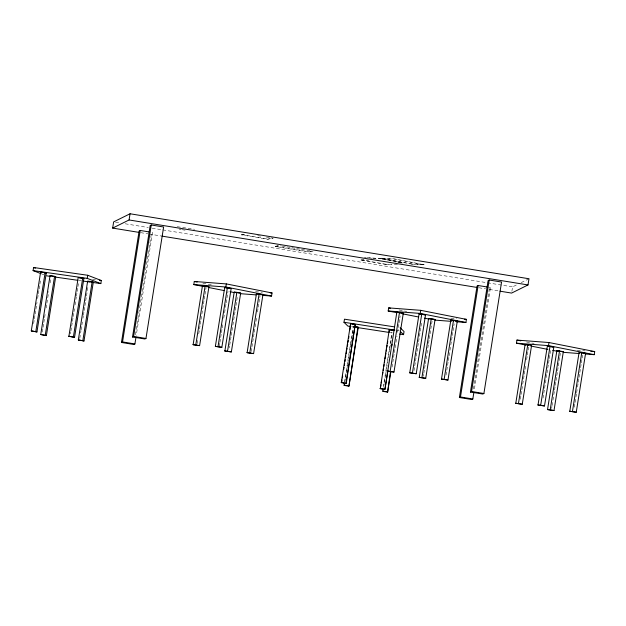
<?xml version="1.0" encoding="UTF-8"?>
<svg xmlns="http://www.w3.org/2000/svg" width="626" height="626" viewBox="0 0 626 626"><rect width="100%" height="100%" fill="white"/><g stroke="black" fill="none" stroke-linecap="round" stroke-linejoin="round"><path stroke-width="0.47" stroke-dasharray="3.13 2.35" d="M33.655 323.587L34.266 319.73M34.422 318.767L35.033 314.909M35.181 313.947L35.792 310.089M35.948 309.127L36.558 305.269M36.707 304.299L37.012 302.374M37.623 298.516L38.241 294.658M38.389 293.696L39 289.838M39.156 288.876L39.767 285.018M39.915 284.048L40.526 280.19M42.333 332.054L42.944 328.196M43.092 327.234L43.703 323.376M43.859 322.413L44.469 318.556M44.618 317.585L45.236 313.728M46.152 307.945L46.762 304.087M46.911 303.125L48.742 291.552M50.119 282.866L50.729 279.008M70.488 333.807L70.793 331.882M70.949 330.911L71.56 327.062M71.708 326.091L72.319 322.233M72.475 321.271L73.085 317.413M73.242 316.451L73.852 312.593M74.001 311.631L74.463 308.735M75.073 304.878L76.294 297.162M76.45 296.2L77.061 292.342M77.209 291.372L77.82 287.514M77.976 286.551L78.43 283.656M79.776 338.416L80.997 330.7M81.153 329.738L81.763 325.88M81.912 324.91L82.374 322.022M82.984 318.165L83.289 316.232M83.446 315.269L84.056 311.412M84.205 310.449L84.815 306.591M84.972 305.621L85.582 301.763M85.731 300.801L86.341 296.943M86.498 295.981L88.023 286.34M135.349 334.863L151.476 233.013L152.564 232.473L136.272 335.293M197.245 343.502L197.855 339.644M198.771 333.861L199.381 330.004M199.537 329.033L200.148 325.176M200.297 324.213L200.907 320.355M201.063 319.393L202.589 309.745M202.746 308.782L203.356 304.925M203.505 303.962L204.115 300.104M204.272 299.142L204.882 295.284M205.031 294.314L205.649 290.456M205.797 289.494L206.103 287.569M219.327 346.162L219.789 343.267M219.937 342.305L220.555 338.447M220.704 337.484L221.314 333.627M221.471 332.656L222.081 328.799M222.23 327.836L222.84 323.978M223.756 318.196L226.049 303.727M226.205 302.765L226.815 298.907M226.964 297.937L227.574 294.079M227.731 293.117L228.036 291.192M271.152 237.864L273.085 238.185L267.568 239.242L241.55 234.891L244.359 234.054M229.304 347.86L229.609 345.928M229.758 344.965L230.368 341.107M230.525 340.145L231.135 336.287M231.291 335.325L231.902 331.467M232.05 330.497L233.576 320.856M233.733 319.894L234.343 316.036M234.492 315.066L235.11 311.208M235.259 310.246L235.869 306.388M236.025 305.425L236.636 301.568M236.785 300.605L237.395 296.747M267.568 239.242L273.132 237.872M251.237 351.483L251.848 347.626M251.996 346.663L252.607 342.805M252.763 341.835L253.374 337.977M253.522 337.015L254.14 333.157M254.289 332.195L256.582 317.726M257.497 311.944L258.108 308.086M258.264 307.116L258.874 303.258M259.023 302.295L259.634 298.438M259.79 297.475L260.095 295.542M313.031 251.237L308.908 252.075L275.213 246.448L279.392 245.306M308.908 252.075L311.435 251.261M397.416 264.508L385.749 264.501L360.975 260.08L363.949 259.767M344.441 382.228L353.299 326.295L353.314 328.54M344.918 381.578L345.372 378.683M345.529 377.721L346.139 373.863M346.288 372.9L346.898 369.043M347.054 368.08L347.665 364.222M347.821 363.252L350.873 343.964M351.029 343.001L351.64 339.143M351.789 338.181L352.399 334.323M352.555 333.361L353.166 329.503M381.594 258.452L394.145 258.788L424.131 264.767L411.626 264.117L381.594 258.452L394.098 259.101L424.131 264.767M372.822 258.311L382.267 258.828L402.659 263.006M385.749 264.501L391.633 264.195M383.261 387.212L391.97 332.242M383.894 385.6L384.2 383.675M384.348 382.705L384.959 378.847M385.115 377.885L385.726 374.027M385.874 373.065L386.492 369.207M386.641 368.245L389.701 348.956M389.849 347.986L390.46 344.136M390.616 343.165L391.227 339.308M391.375 338.345L391.986 334.487M392.079 367.024L392.69 363.166M392.846 362.196L393.457 358.338M393.605 357.376L394.216 353.518M394.372 352.555L394.983 348.698M395.139 347.735L396.97 336.162M397.58 332.304L398.191 328.447M398.347 327.476L398.958 323.619M399.106 322.656L399.717 318.798M399.873 317.836L400.178 315.911M411.626 264.117L424.178 264.454M414.013 370.647L414.623 366.789M414.78 365.819L415.39 361.961M415.539 360.999L416.149 357.141M416.306 356.178L416.916 352.321M417.072 351.358L417.683 347.5M417.832 346.53L418.442 342.672M418.598 341.71L420.124 332.07M420.273 331.099L420.891 327.241M421.04 326.279L421.65 322.421M423.372 376.203L423.677 374.27M423.833 373.307L424.444 369.45M424.6 368.487L425.21 364.629M425.359 363.659L425.97 359.801M426.126 358.839L428.419 344.37M428.567 343.408L429.178 339.55M429.334 338.588L429.945 334.73M430.093 333.768L430.704 329.91M430.86 328.94L431.47 325.082M431.627 324.119L432.081 321.232M446.072 374.997L446.682 371.14M446.839 370.177L447.449 366.32M447.598 365.357L448.208 361.499M448.365 360.537L448.975 356.679M449.124 355.709L451.416 341.248M451.573 340.278L452.183 336.42M452.332 335.458L452.942 331.6M453.099 330.638L453.709 326.78M453.858 325.817L454.171 323.885M473.436 388.949L489.415 288.054L490.494 287.522L474.211 390.334M511.888 291.309L512.584 286.88L516.904 284.744M520.355 399.224L520.973 395.366M521.122 394.403L521.732 390.546M521.888 389.583L523.414 379.935M523.563 378.973L524.173 375.115M524.33 374.152L524.94 370.295M525.097 369.324L525.707 365.467M526.622 359.684L527.233 355.826M527.382 354.864L527.992 351.006M528.148 350.036L528.61 347.148M543.055 398.026L543.665 394.169M543.822 393.206L544.432 389.349M544.581 388.378L546.874 373.918M547.03 372.947L547.64 369.09M547.789 368.127L548.399 364.269M548.556 363.307L549.166 359.449M549.315 358.487L549.925 354.629M550.082 353.659L550.692 349.801M551.655 408.402L551.96 406.47M552.109 405.507L554.401 391.047M554.558 390.076L555.168 386.219M555.317 385.256L555.927 381.398M556.084 380.436L556.694 376.578M556.843 375.616L557.453 371.758M557.61 370.788L558.22 366.93M558.376 365.967L559.746 357.29M559.902 356.327L560.513 352.469M574.347 407.205L574.958 403.347M575.114 402.385L576.483 393.699M576.64 392.737L577.407 387.917M577.555 386.954L578.166 383.096M578.322 382.126L578.933 378.268M579.081 377.306L579.692 373.448M579.848 372.486L580.458 368.628M580.615 367.665L581.225 363.808M581.374 362.837L581.984 358.98M582.141 358.017L582.595 355.122M521.223 282.608L528.993 278.758M275.213 246.448L279.345 245.611L281.27 245.932M241.55 234.891L246.151 234.007M360.975 260.08L368.761 260.08M255.549 291.708L262.341 292.225M450.9 318.196L456.722 318.634M577.235 350.247L584.997 350.842M364.41 257.255L366.296 257.419M367.235 257.505L382.267 258.828M369.066 257.982L371.883 258.225M397.964 262.591L401.72 262.92M92.617 279.266L95.512 279.681M78.586 280.417L81.49 280.831M177.26 226.706L194.569 229.265M179.286 229.304L181.211 229.593M182.174 229.734L185.053 230.157M397.322 330.52L399.239 330.81M351.71 326.67L353.627 326.968M390.115 332.578L392.032 332.875M115.575 222.214L120.388 222.997M125.208 223.779L148.339 227.551M152.188 228.177L161.829 229.75M162.791 229.906L486.566 282.647M487.537 282.803L512.584 286.88M488.593 287.209L490.494 287.522M140.607 232.645L148.315 233.897M149.285 234.054L160.843 235.939M478.843 287.741L485.588 288.836M489.446 289.462L499.078 291.035M282.232 246.096L286.082 246.738M287.044 246.902L290.894 247.544M291.857 247.7L295.707 248.35M296.669 248.506L300.519 249.148M301.482 249.312L311.106 250.916M275.26 246.143L308.954 251.769M257.669 235.603L260.557 236.088M266.34 237.058L270.189 237.7M241.605 234.578L267.615 238.929M361.03 259.767L385.796 264.195M381.641 258.147L411.681 263.812M399.153 309.964L406.775 311.466M526.482 341.976L534.103 343.486M202.871 283.171L211.447 284.869M382.22 259.141L402.612 263.311M42.153 274.086L43.969 274.791"/><path stroke-width="0.94" d="M41.246 273.742L33.092 270.596L33.585 267.498L87.726 275.268L101.318 280.511L100.825 283.609L92.124 282.357M31.3 330.872L40.62 272.044L45.127 272.686L46.261 273.124L36.942 331.952L31.3 330.872L36.942 331.952M35.815 331.514L45.127 272.686M40.737 334.511L50.057 275.683L54.572 276.332L55.698 276.762L46.387 335.599L40.737 334.511L46.387 335.599M45.252 335.16L54.572 276.332M68.899 336.264L78.219 277.435L82.726 278.085L83.861 278.523L74.541 337.351L68.899 336.264L74.541 337.351M73.406 336.913L82.726 278.085M100.825 283.609L87.233 278.367L87.726 275.268M78.336 339.91L87.656 281.074L92.171 281.723L93.297 282.162L83.986 340.99L78.336 339.91L83.986 340.99M82.851 340.552L92.171 281.723M139.645 232.489L112.664 228.091L113.642 221.901L130.051 213.771L528.993 278.758L528.015 284.947L511.606 293.078L500.041 291.192M112.664 228.091L129.073 219.961L130.051 213.771M135.975 337.211L134.903 343.94L133.823 344.472L121.467 342.461L139.121 230.994L140.201 230.462L149.708 232.011M121.467 342.461L122.547 341.929L140.201 230.462M132.532 336.984L150.185 225.516L151.265 224.984L163.629 226.995L145.968 338.463L144.888 338.995L132.532 336.984L133.612 336.444L145.968 338.463M133.612 336.444L151.265 224.984M203.333 286.458L193.81 284.572L194.295 281.473L226.322 283.914L272.044 292.968L271.551 296.059L262.818 295.394M193.129 344.676L202.448 285.847L205.117 286.051L208.927 286.802L199.608 345.63L193.129 344.676L199.608 345.63M195.797 344.879L205.117 286.051M215.367 346.374L224.687 287.545L227.355 287.749L231.166 288.5L221.847 347.328L215.367 346.374L221.847 347.328M193.81 284.572L225.829 287.013L226.322 283.914M218.036 346.577L227.355 287.749M224.883 350.959L234.194 292.131L236.871 292.334L240.674 293.093L231.362 351.922L224.883 350.959L231.362 351.922M227.551 351.163L236.871 292.334M247.121 352.657L256.433 293.829L259.101 294.032L262.912 294.783L253.6 353.612L247.121 352.657L253.6 353.612M249.79 352.861L259.101 294.032M350.748 326.522L347.868 326.076L343.979 322.28L344.472 319.182L394.396 326.866M341.28 382.478L350.599 323.65L355.239 324.37L346.248 383.511L341.28 382.478L346.248 383.511M341.608 382.799L342.062 379.904M342.367 377.979L342.672 376.046M343.744 369.293L344.05 367.368M344.355 365.435L344.66 363.51M344.965 361.578L345.27 359.653M345.575 357.72L345.881 355.795M346.186 353.862L346.491 351.937M346.796 350.004L347.101 348.079M347.407 346.147L347.712 344.222M348.017 342.297L348.33 340.364M348.635 338.439L348.94 336.506M350.004 329.753L350.599 323.65M354.23 326.436L358.26 327.32L348.948 386.148L344.308 385.436L344.284 383.19M344.308 385.436L344.613 383.511M345.92 383.198L355.239 324.37M348.948 386.148L357.939 327.007M396.759 312.679L388.183 310.981L388.676 307.89L420.703 310.324L466.425 319.377L465.932 322.476L456.229 321.733M387.823 371.14L384.92 389.466L380.279 388.746L389.27 329.605L393.91 330.317M380.585 386.821L380.89 384.888M381.195 382.963L381.5 381.031M382.564 374.285L382.869 372.353M383.175 370.428L383.488 368.495M383.793 366.57L384.098 364.637M384.403 362.712L384.708 360.779M385.013 358.855L385.319 356.922M385.624 354.997L385.929 353.064M386.234 351.139L386.539 349.206M386.845 347.281L387.15 345.349M387.455 343.424L387.76 341.491M389.286 331.85L389.27 329.605M390.827 371.852L387.619 392.103L382.979 391.391L382.955 389.145M384.92 389.466L396.821 312.257L403.3 313.219L393.989 372.047L387.51 371.085L393.989 372.047M391.79 346.068L392.095 344.136M390.178 371.288L399.49 312.46M387.619 392.103L390.499 371.531M399.717 334.057L403.551 334.644L404.044 331.553L400.155 327.75M409.748 372.783L419.06 313.955L421.728 314.158L425.539 314.909L416.227 373.738L409.748 372.783L416.227 373.738M388.183 310.981L420.21 313.423L420.703 310.324M412.417 372.986L421.728 314.158M419.256 377.376L428.575 318.548L431.244 318.751L435.054 319.503L425.735 378.331L419.256 377.376L425.735 378.331M421.924 377.58L431.244 318.751M441.494 379.066L450.814 320.238L453.482 320.442L457.293 321.201L447.973 380.029L441.494 379.066L447.973 380.029M444.163 379.27L453.482 320.442M473.905 392.259L472.841 398.989L471.761 399.521L459.398 397.51L477.051 286.043L478.139 285.511L487.646 287.06M459.398 397.51L460.486 396.97L478.139 285.511M470.462 392.032L488.116 280.565L489.203 280.025L501.559 282.044L483.906 393.504L482.826 394.044L470.462 392.032L471.55 391.493L483.906 393.504M471.55 391.493L489.203 280.025M525.989 345.075L516.466 343.189L516.951 340.09L548.979 342.532L594.7 351.577L594.207 354.676L585.474 354.011M515.785 403.293L525.104 344.464L527.773 344.668L531.584 345.419L522.264 404.247L515.785 403.293L522.264 404.247M518.453 403.496L527.773 344.668M538.024 404.983L547.343 346.155L550.011 346.358L553.822 347.117L544.503 405.945L538.024 404.983L544.503 405.945M516.466 343.189L548.486 345.622L548.979 342.532M540.692 405.186L550.011 346.358M547.539 409.576L556.85 350.748L559.519 350.951L563.33 351.702L554.018 410.531L547.539 409.576L554.018 410.531M550.207 409.78L559.519 350.951M569.777 411.274L579.089 352.446L581.757 352.649L585.568 353.4L576.256 412.229L569.777 411.274L576.256 412.229M572.446 411.478L581.757 352.649M206.259 286.598L208.927 286.802M229.382 288.367L231.166 288.5M270.103 292.819L272.044 292.968M238.005 292.89L240.674 293.093M261.136 294.65L262.912 294.783M240.501 293.696L256.026 294.877M400.632 313.016L403.3 313.219M423.763 314.776L425.539 314.909M464.484 319.229L466.425 319.377M435.054 319.503L428.575 318.548M455.517 321.06L457.293 321.201M434.882 320.105L451.377 321.365M552.93 347.047L547.343 346.155M590.819 351.288L594.7 351.577M561.553 351.569L563.33 351.702M585.568 353.4L579.089 352.446M563.157 352.313L579.653 353.565M33.092 270.596L87.233 278.367M99.385 280.237L101.318 280.511M44.454 272.866L46.261 273.124M79.346 277.874L83.861 278.523M55.698 276.762L50.057 275.683M88.79 281.512L93.297 282.162M46.684 275.839L50.549 276.395M55.385 277.083L77.624 280.276M83.422 281.113L90.191 282.083M343.979 322.28L394.865 330.105M351.851 324.111L354.637 324.542M389.591 329.918L394.231 330.638M355.482 326.897L358.26 327.32M357.469 327.555L389.153 332.429M379.951 388.433L384.591 389.145M343.979 385.123L348.619 385.835M382.65 391.07L387.291 391.782M129.073 219.961L528.015 284.947M161.805 236.096L476.918 287.428M122.547 341.929L134.903 343.94M460.486 396.97L472.841 398.989M420.21 313.423L465.932 322.476M388.676 307.89L390.585 308.266M419.06 313.955L421.924 314.518M450.814 320.238L453.67 320.802M396.821 312.257L398.731 312.64M402.471 313.814L418.669 317.014M424.381 318.149L429.146 319.088M548.486 345.622L594.207 354.676M516.951 340.09L520.762 340.841M525.104 344.464L528.915 345.216M556.85 350.748L560.661 351.499M530.754 346.014L547.899 349.41M552.664 350.349L557.422 351.296M225.829 287.013L271.551 296.059M194.295 281.473L197.159 282.036M224.687 287.545L228.498 288.296M256.433 293.829L260.244 294.58M202.448 285.847L205.305 286.411M234.194 292.131L237.058 292.702M209.045 287.584L224.288 290.605M230.008 291.739L234.766 292.678M33.585 267.498L35.392 268.194M40.62 272.044L41.754 272.474M400.311 331.483L403.551 334.644"/></g></svg>
